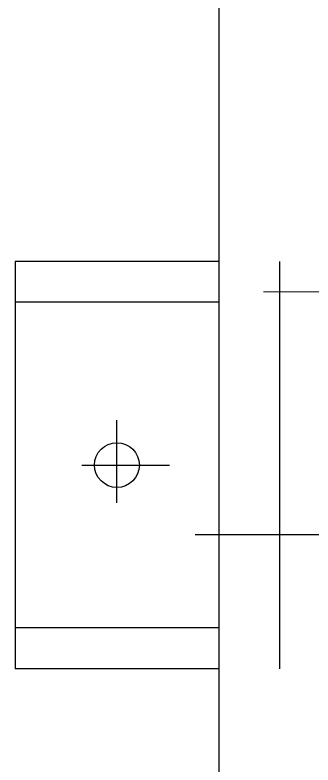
# Model space of a CAD drawing. Header units: millimetres. Extents: x 156850 to 204135, y 56350 to 74150.
# Drawn here: x 157750 to 157896.2, y 60149.8 to 60518.1 of the extents above; entities that cross this region are included whole.
import ezdxf

# ---------------------------------------------------------------- set-up
doc = ezdxf.new("R2010")
doc.units = ezdxf.units.MM
doc.header["$LTSCALE"] = 150
doc.linetypes.add('X-2F-PLAN$0$CENTER', pattern=[2, 1.25, -0.25, 0.25, -0.25])
doc.layers.add('-----33 Equipment', color=5, linetype='Continuous')

# ---------------------------------------------------------------- blocks, each defined once
blk = doc.blocks.new('X-2F-PLAN$0$A$C73FA2420')
at = {"color": 0}
blk.add_line((508.73, 1599.81), (508.73, 76.75), dxfattribs=at)
blk = doc.blocks.new('X-2F-PLAN$0$zw$C47F')
at = {"layer": '-----33 Equipment'}
for p, q in [((3540.86, 2536.3), (3340.86, 2536.3)), ((3340.86, 2436.3), (3340.86, 2536.3)), ((3360.86, 2436.3), (3360.86, 2536.3)), ((3520.86, 2436.3), (3520.86, 2536.3)), ((3540.86, 2436.3), (3540.86, 2536.3)), ((3440.86, 2503.48), (3440.86, 2460.43)), ((3422.34, 2486.3), (3462.89, 2486.3)), ((6141.06, 2436.3), (159.78, 2436.3)), ((3340.86, 2406.3), (3540.86, 2406.3))]:
    blk.add_line(p, q, dxfattribs=at)
at = {"layer": '-----33 Equipment', "linetype": 'X-2F-PLAN$0$CENTER', "lineweight": 13, "ltscale": 19.304}
blk.add_line((3525.86, 2158.15), (3525.86, 2414.45), dxfattribs=at)
at = {"layer": '-----33 Equipment'}
blk.add_circle((3440.86, 2486.3), 11, dxfattribs=at)
blk.add_blockref('X-2F-PLAN$0$A$C73FA2420', (2898.05, 848.02), dxfattribs=at)

msp = doc.modelspace()

# ---------------------------------------------------------------- block references
at = {"layer": '-----33 Equipment', "rotation": 90.00000000000001}
msp.add_blockref('X-2F-PLAN$0$zw$C47F', (160286.3, 56856.22), dxfattribs=at)

doc.saveas('drawing.dxf')
